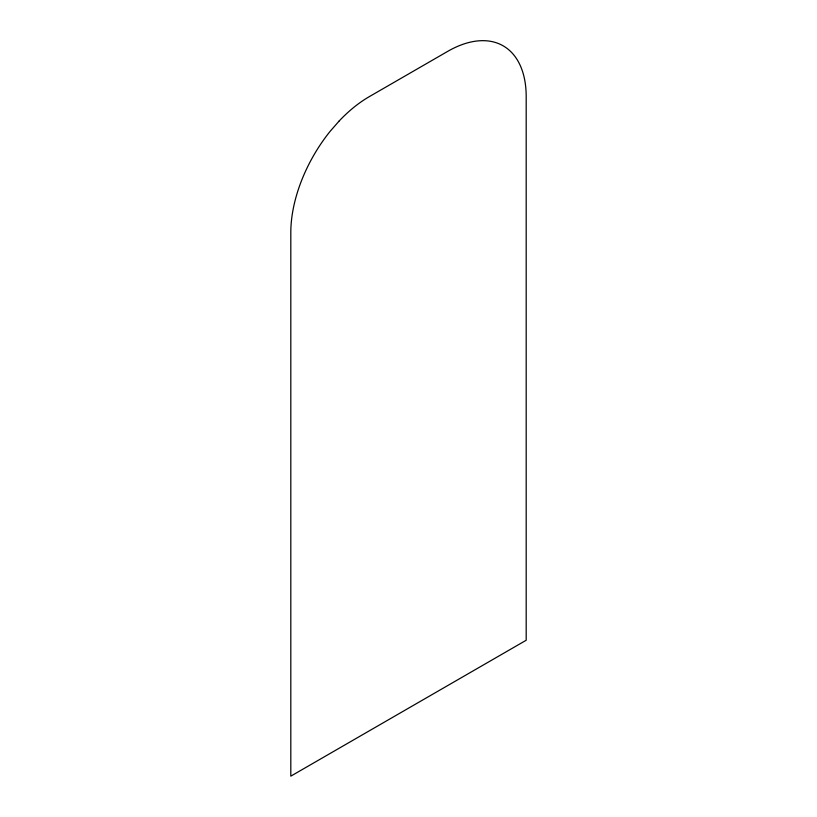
<?xml version="1.0" encoding="UTF-8"?>
<svg xmlns="http://www.w3.org/2000/svg" width="817" height="817" viewBox="0 0 817 817"><rect width="100%" height="100%" fill="white"/><g stroke="black" fill="none" stroke-linecap="round" stroke-linejoin="round"><path stroke-width="1.23" d="M339.249 120.896L330.037 131.445A110.959 64.063 -60 0 0 290.811 232.559L290.811 776.15L526.189 640.252L526.189 96.661A110.959 64.063 -60 0 0 447.726 51.359L369.274 96.661A110.959 64.063 -60 0 0 339.249 120.896"/></g></svg>
